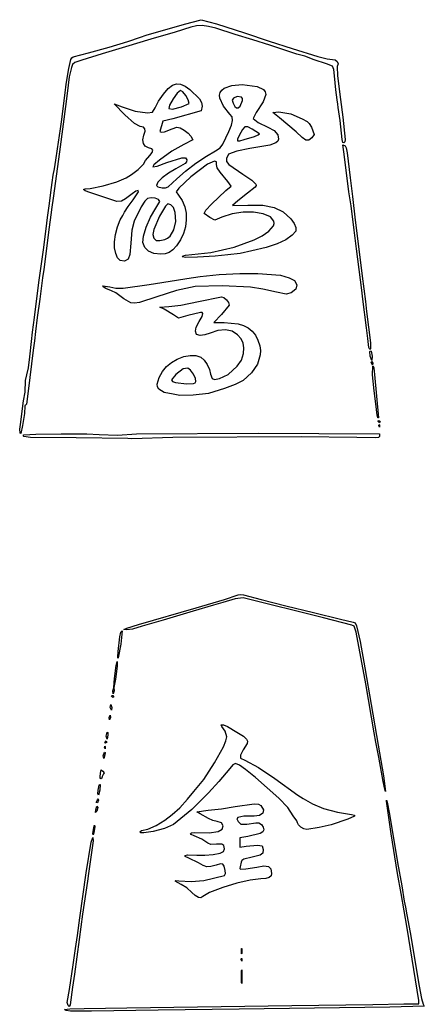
# Model space of a CAD drawing. Extents: x 118 to 1734, y 127 to 2403.
# Drawn here: x 149 to 407, y 1390 to 2021 of the extents above; entities that cross this region are included whole.
import ezdxf

# ---------------------------------------------------------------- set-up
doc = ezdxf.new("R2010")
doc.units = 0
doc.layers.get('0').update_dxf_attribs({"linetype": 'CONTINUOUS'})

msp = doc.modelspace()

# ---------------------------------------------------------------- linework, layer by layer
at = {"color": 7}
for points in [[(149.358435, 1760.625), (149.92524, 1765.125), (150.985042, 1773.8397), (151.748865, 1778.795925), (152.661633, 1784.295263), (153.044138, 1791.6387), (153.79365, 1795.177575), (154.935195, 1799.78895), (155.758065, 1806.75), (156.797445, 1816.5), (157.520392, 1822.5), (158.651842, 1831.875), (161.004998, 1850.625), (161.682105, 1855.5), (163.239923, 1866), (164.580173, 1876.395263), (165.330668, 1881.678263), (166.112295, 1888.158), (166.945042, 1895.377583), (168.365025, 1904.25), (169.213605, 1911.375), (169.94295, 1917.725948), (170.642325, 1922.278035), (171.363285, 1926.427087), (172.207013, 1931.971912), (173.26773, 1939.096912), (175.22751, 1951.875), (175.886655, 1956.375), (178.171575, 1974.75), (178.878045, 1980.375), (180.541043, 1990.270283), (181.886458, 1995.920697), (182.546778, 1997.098626), (183.360563, 1997.59872), (193.125, 2000.188388), (206.25, 2003.856908), (218.25, 2007.441172), (226.154528, 2010.092445), (229.904528, 2011.39836), (254.25, 2018.548125), (264.916988, 2021.227395), (274.666988, 2018.7141), (292.5, 2012.99334), (308.25, 2007.704633), (322.875, 2002.899772), (339.255067, 1997.89986), (344.992633, 1996.3767), (348.423713, 1995.942878), (350.251357, 1995.786531), (351.538244, 1994.769647), (352.048177, 1993.228487), (351.544958, 1991.499315), (351.715793, 1985.4912), (353.59284, 1970.616885), (355.03383, 1959.375), (356.57826, 1944.954997), (356.362736, 1943.667181), (355.7115, 1942.91604), (354.971018, 1943.23006), (354.68907, 1944.961035), (353.325608, 1957.125), (352.165928, 1965.375), (351.7923, 1967.625), (351.371175, 1970.25), (350.631787, 1976.625), (349.798553, 1985.625), (349.247997, 1989.615592), (348.46671, 1991.837655), (344.573062, 1993.263075), (336.91872, 1995.86292), (330.831232, 1998), (325.787512, 1999.433288), (308.625, 2005.094617), (297.75, 2008.41399), (286.5, 2011.937647), (274.125, 2015.824102), (269.504555, 2017.041564), (265.464652, 2017.548697), (261.817422, 2017.353114), (258.375, 2016.462428), (248.25, 2013.381397), (232.875, 2008.872675), (216.75, 2004.036443), (201.75, 1999.494075), (188.8125, 1995.644775), (184.317376, 1994.107547), (183, 1992.784395), (182.32014, 1990.8375), (180.873626, 1984.96373), (179.558738, 1974.375), (178.502573, 1966.125), (176.976443, 1954.875), (174.726405, 1937.25), (170.554185, 1907.625), (169.841903, 1902), (169.181415, 1897.125), (168.01155, 1889.25), (164.62086, 1862.25), (163.886332, 1857), (162.009915, 1843.5), (160.486755, 1831.875), (159.35793, 1822.875), (158.61567, 1816.875), (157.917788, 1810.875), (155.653613, 1793.625), (153.750525, 1778.0625), (153.516837, 1776.605859), (152.955735, 1776), (152.516636, 1775.802844), (152.576273, 1775.328825), (152.244735, 1770.72225), (151.130145, 1763.0874), (149.975767, 1758.016041), (149.483372, 1758.198428), (149.358435, 1760.625)], [(213.19398, 1868.114243), (211.599276, 1869.838269), (210.419765, 1872.571165), (209.738894, 1876.034978), (209.640112, 1879.951755), (210.285362, 1884.536447), (211.578108, 1889.511917), (213.216886, 1893.913837), (214.90023, 1896.777877), (216, 1898.736555), (218.4375, 1902.44082), (221.625, 1906.595618), (223.758008, 1909.745768), (224.854316, 1911.69775), (224.660449, 1912.499355), (223.290568, 1912.119772), (220.858837, 1910.52819), (216.75, 1907.249632), (214.095315, 1905.869295), (211.143998, 1905.519849), (205.470315, 1907.48526), (193.955708, 1911.401107), (190.950385, 1912.386577), (189.978714, 1913.167716), (191.037874, 1913.702094), (194.125043, 1913.947283), (202.435051, 1915.496703), (211.125, 1918.09266), (217.125, 1920.60102), (220.565469, 1922.695981), (224.648872, 1926.008894), (228.065732, 1929.373865), (229.506578, 1931.625), (232.08648, 1934.872357), (233.732142, 1936.780733), (234.171407, 1938.192423), (233.393807, 1939.181719), (231.388875, 1939.822913), (229.262702, 1940.733635), (228.039795, 1942.444031), (227.752275, 1944.866215), (228.432262, 1947.9123), (229.137237, 1950.373743), (229.058136, 1951.934599), (228.080809, 1952.863942), (226.091108, 1953.430845), (222.420478, 1955.289275), (216.283118, 1960.703655), (209.54775, 1967.797748), (214.62882, 1965.895132), (222.770928, 1963.007227), (230.68857, 1962), (233.784398, 1962.447772), (235.454678, 1965.269265), (237.743943, 1969.558153), (240.784974, 1973.93995), (243.937485, 1977.58486), (246.561187, 1979.663085), (249.180572, 1980.47138), (251.779074, 1980.300637), (254.561787, 1979.098534), (257.733802, 1976.812748), (263.787727, 1970.887591), (265.100591, 1968.52424), (265.5, 1966.248495), (264.888217, 1963.210425), (246.90441, 1958.294985), (240.504045, 1956.654413), (238.5, 1950.23496), (239.387902, 1949.796481), (241.51924, 1950.010386), (246.318023, 1951.768703), (249.328485, 1953), (251.428256, 1952.404182), (254.072361, 1950.919577), (256.574032, 1949.000454), (258.246503, 1947.101085), (259.618005, 1944.784373), (253.746502, 1941.895252), (246.071885, 1937.68631), (238.347413, 1932), (234.655869, 1928.858735), (234.07539, 1927.602075), (236.794069, 1928.169377), (243, 1930.5), (252.467348, 1933.398059), (254.915308, 1933.311372), (255.738518, 1932.1875), (255.517427, 1930.848145), (254.579412, 1929.683961), (248.740807, 1926.37662), (243.96503, 1923.611346), (239.929277, 1920.614761), (237.206289, 1917.873125), (236.368808, 1915.872697), (237.354921, 1914.831005), (240.082545, 1914.332917), (242.170855, 1914.274978), (243.852056, 1914.857061), (249.457545, 1920.056288), (254.860516, 1924.934209), (261.443086, 1930.019378), (268.160269, 1934.555804), (273.96708, 1937.787503), (277.011552, 1939.674651), (278.667172, 1942.110248), (282.387592, 1950.130013), (284.168351, 1954.222903), (284.872964, 1957.18602), (284.527411, 1959.393457), (283.15767, 1961.21931), (279.105473, 1966.21965), (276.754642, 1971.354405), (276.594763, 1973.290354), (277.024701, 1975.004075), (278.026262, 1976.484504), (279.58125, 1977.720577), (284.27873, 1979.415391), (290.971583, 1980), (300.44955, 1978.82106), (304.6543, 1976.784735), (305.669748, 1975.38353), (305.957462, 1973.649165), (304.340334, 1968.947561), (299.784218, 1962.213135), (297.909218, 1958.43255), (301.086114, 1955.877144), (307.412145, 1952.914882), (311.414428, 1950.725904), (313.766825, 1947.977176), (314.20805, 1945.186768), (313.630322, 1943.937831), (312.47682, 1942.87275), (308.492735, 1941.487369), (295.875, 1939.43304), (287.504617, 1937.632082), (282.261083, 1935.619995), (280.909747, 1932.99642), (280.946155, 1931.089795), (282.389297, 1929.08555), (291.437723, 1922.9268), (297.138147, 1919.140445), (299.713732, 1916.72043), (299.850398, 1915.688165), (299.255288, 1914.665555), (294.312457, 1911), (288.198337, 1906.095098), (284.852145, 1903.065195), (294.518362, 1903.366365), (304.086184, 1903.173181), (311.408194, 1901.770001), (317.149471, 1898.941373), (321.975098, 1894.471845), (324.028121, 1891.565182), (325.18056, 1888.997048), (325.113582, 1886.631332), (322.783335, 1884.114292), (318.704386, 1881.216812), (313.345372, 1878.707125), (306.283542, 1876.422038), (297.096143, 1874.198355), (289.768057, 1872.437737), (281.890177, 1871.581343), (273.737797, 1870.872652), (262.582035, 1870.10037), (255.032907, 1869.896671), (252.75, 1870.41651), (253.355859, 1871.036536), (254.8125, 1871.3568), (271.013063, 1873.106544), (285.949064, 1876.452709), (298.613582, 1881.103547), (303.779372, 1883.827048), (307.999695, 1886.767313), (310.864324, 1890.088775), (311.332015, 1891.654532), (311.164885, 1893.132518), (308.950952, 1895.751823), (304.272097, 1897.79997), (298.255665, 1898.825394), (291.504922, 1898.758427), (284.582446, 1897.64753), (278.050815, 1895.541165), (273.550905, 1893.647175), (270.286485, 1895.378947), (266.667368, 1898.035035), (267.877443, 1900.071805), (271.328753, 1903.948147), (280.522432, 1912.569533), (283.855462, 1915.264073), (281.770927, 1918.414012), (277.045462, 1924.34448), (275.036315, 1926.970374), (274.69737, 1929.1875), (274.624865, 1930.860231), (273.349762, 1931.25), (268.792163, 1929.291105), (258.360194, 1921.2076), (250.64955, 1914.05253), (248.9241, 1911.708083), (250.484093, 1909.72488), (252.771527, 1906.16319), (254.347035, 1902.268163), (255.214855, 1898.13787), (255.379222, 1893.87038), (254.844376, 1889.563763), (253.614553, 1885.316088), (251.69399, 1881.225426), (249.086925, 1877.389845), (246.756424, 1874.857076), (244.449932, 1873.193782), (241.965141, 1872.291642), (239.099745, 1872.04233), (234.740941, 1872.600259), (231.294559, 1874.081344), (228.916786, 1876.384111), (227.76381, 1879.40709), (228.12569, 1883.600214), (229.864057, 1889.312629), (232.602175, 1895.539539), (235.963313, 1901.276153), (238.5, 1905.705533), (237.678684, 1906.886966), (235.659289, 1907.692676), (233.108646, 1907.965316), (230.693588, 1907.54754), (228.967758, 1905.852165), (226.648129, 1902.309203), (222.251805, 1893.136313), (220.722111, 1887.271527), (219.98832, 1879.125), (219.390045, 1871.890366), (218.409877, 1868.8125), (215.945667, 1867.570906), (213.19398, 1868.114243)], [(252.295995, 1965.780135), (257.25, 1967.994848), (256.60691, 1970.294108), (255.071075, 1973.019665), (253.232644, 1975.296596), (251.681768, 1976.249978), (249.633604, 1974.598608), (246.921458, 1970.885349), (244.739557, 1966.971377), (244.282133, 1964.717865), (246.662528, 1964.354077), (252.295995, 1965.780135)], [(289.597868, 1966.379572), (291.156095, 1969.785196), (291.114798, 1971.2598), (290.45247, 1972.087425), (287.686884, 1972.434428), (285.456383, 1971.349245), (284.697143, 1970.028878), (285.200047, 1968.161745), (286.264571, 1966.169329), (287.293373, 1965.232074), (288.374968, 1965.314112), (289.597868, 1966.379572)], [(325.25082, 1950.027067), (314.84499, 1958.839702), (310.53249, 1962.1875), (314.360498, 1962.75), (322.047416, 1961.323195), (329.25, 1958.240272), (332.457323, 1956.512978), (333.663109, 1955.299443), (335.079266, 1952.925883), (336.75, 1948.17906), (335.4375, 1946.105243), (333.448005, 1944.727207), (331.581519, 1944.731135), (329.096354, 1946.402573), (325.25082, 1950.027067)], [(292.29732, 1945.050367), (298.71495, 1947.030525), (301.170824, 1947.925767), (302.034165, 1948.772505), (297.438578, 1951.717508), (294.534504, 1953.034695), (292.716469, 1953.050497), (291.173417, 1951.361053), (289.094295, 1947.5625), (288.018201, 1945.222376), (288.069976, 1944.120401), (289.434667, 1944.111442), (292.29732, 1945.050367)], [(371.656545, 1812.650625), (370.898122, 1818.474), (370.219845, 1825.125), (367.865932, 1843.5), (367.190325, 1849.125), (365.5584, 1862.25), (363.716625, 1875.375), (362.255093, 1887.375), (360.337725, 1902.75), (358.953652, 1911.75), (355.84395, 1935.743438), (355.162815, 1941.662812), (356.511427, 1941.094253), (357.238723, 1939.758825), (357.91693, 1936.498706), (359.66085, 1920.75), (361.184933, 1908.75), (363.02562, 1893.75), (365.56164, 1873.5), (367.478768, 1858.125), (369.44631, 1842), (370.147778, 1835.625), (372.736305, 1815.5454), (372.731638, 1811.742487), (372.269701, 1811.451652), (371.656545, 1812.650625)], [(241.689712, 1881.421245), (243.466017, 1882.194188), (245.051015, 1883.558877), (247.489741, 1887.659144), (248.691193, 1892.913345), (248.340675, 1898.512778), (247.219358, 1901.880745), (245.51556, 1903.558575), (243.651602, 1904.139923), (242.06499, 1902.732345), (238.408875, 1896.225502), (234.723398, 1887.675727), (234.123606, 1884.536466), (234.640631, 1882.162913), (236.14319, 1880.798082), (238.5, 1880.684985), (241.689712, 1881.421245)], [(220.128772, 1841.054475), (215.571246, 1843.552444), (210.42108, 1847.406375), (207.79608, 1848.781425), (204.063848, 1850.194219), (202.503682, 1851.241526), (202.203285, 1851.923025), (206.625, 1851.317925), (210.606045, 1850.52504), (215.122931, 1850.458434), (231.75, 1852.875), (249.16875, 1855.5), (255.7008, 1856.560125), (264.202359, 1857.965763), (276.305077, 1859.094075), (289.421896, 1859.760912), (300.96576, 1859.782125), (315.375, 1858.6278), (320.81553, 1857.053775), (324.361054, 1855.229641), (325.817188, 1852.629694), (325.102136, 1849.847918), (322.134105, 1847.4783), (318.927665, 1846.625888), (312.929565, 1847.836725), (304.232803, 1849.779418), (296.308349, 1851.013397), (278.255812, 1851.88275), (260.94321, 1851.418425), (249.078006, 1848.970509), (236.625, 1844.98815), (225.600428, 1841.399737), (222.399574, 1840.876345), (220.128772, 1841.054475)], [(251.25, 1782.215325), (247.125, 1782.9717), (241.318714, 1784.098745), (237.938887, 1786.158872), (237.131278, 1787.571046), (236.897143, 1789.255138), (238.105103, 1793.4906), (240.27019, 1797.323498), (242.837485, 1800.488119), (245.919939, 1803.099942), (249.630502, 1805.27445), (253.798026, 1806.905306), (257.778078, 1807.651856), (261.431619, 1807.503216), (264.619613, 1806.4485), (266.675408, 1804.658074), (268.654467, 1801.7988), (270.146864, 1798.587513), (270.742673, 1795.74105), (271.888605, 1792.968525), (273.421592, 1792.204472), (276.449175, 1792.859775), (282.152701, 1795.587619), (287.840843, 1800.80835), (290.593923, 1804.529625), (291.792968, 1808.906325), (292.102308, 1812.53841), (291.642889, 1815.503447), (290.304681, 1818.144217), (287.977658, 1820.8035), (284.51387, 1823.051002), (280.264515, 1823.976825), (275.497992, 1823.565642), (270.4827, 1821.802125), (267.223583, 1820.646872), (264.227287, 1820.389875), (261.791357, 1820.964975), (261.14457, 1823.001), (261.570626, 1825.695741), (263.65887, 1829.1975), (265.53572, 1832.308988), (265.94247, 1834.21965), (265.525906, 1834.941653), (264.403871, 1835.053041), (256.269083, 1832.94765), (250.413165, 1831.308075), (247.269083, 1833.5658), (241.3125, 1836.998475), (238.5, 1838.449125), (244.3125, 1838.80245), (251.874037, 1839.610031), (263.082323, 1841.940075), (277.753778, 1845), (279.268524, 1844.418534), (280.905025, 1842.998831), (282.213706, 1841.227931), (282.74499, 1839.592875), (277.8168, 1833.614175), (272.893613, 1828.603425), (279.509985, 1828.571925), (288.38705, 1827.729052), (291.904581, 1826.664064), (294.872515, 1825.127663), (297.339156, 1823.088063), (299.352807, 1820.51348), (300.961771, 1817.372129), (302.214353, 1813.632225), (302.652037, 1810.831699), (302.520042, 1807.919037), (300.674452, 1802.018775), (296.932447, 1796.454382), (291.548895, 1791.7488), (286.482147, 1789.160728), (279.75, 1786.634025), (269.625, 1783.394325), (259.745642, 1782.260869), (251.25, 1782.215175)], [(372.410107, 1807.20165), (372.267578, 1810.04145), (372.549958, 1810.628941), (373.025505, 1810.437525), (373.821245, 1807.168331), (373.61745, 1804.5), (372.410107, 1807.20165)], [(261.356378, 1790.94135), (261.141638, 1793.044536), (259.891138, 1795.764328), (258.122944, 1798.2136), (256.355122, 1799.505225), (253.312387, 1799.149575), (248.749222, 1795.528472), (246, 1792.10025), (246.631272, 1791.122503), (248.475057, 1790.362669), (255.49998, 1789.5765), (260.069483, 1789.699237), (260.935705, 1790.136666), (261.356378, 1790.94135)], [(373.228777, 1802.625), (373.137288, 1803.419531), (373.523535, 1803.75), (374.25, 1802.625), (373.955242, 1801.5), (373.228777, 1802.625)], [(377.032627, 1769.625), (376.107405, 1776.75), (374.96745, 1785), (373.866659, 1795.206225), (374.109112, 1800.75), (374.796157, 1799.8125), (375.234082, 1795.5), (377.805502, 1767.876525), (377.462558, 1767.873881), (377.032627, 1769.625)], [(377.625, 1765.5), (377.530948, 1766.029687), (377.955735, 1766.25), (378.75, 1765.5), (378.419265, 1764.75), (377.625, 1765.5)], [(378.059213, 1762.939275), (378.209492, 1763.717859), (378.512333, 1763.392425), (378.453158, 1761.9549), (378.059242, 1762.939275)], [(218.25, 1754.719575), (185.281605, 1755.2088), (156.135735, 1755.406181), (151.89092, 1756.002368), (151.464587, 1756.474466), (151.831462, 1757.081475), (159.546696, 1757.569805), (175.792016, 1757.780962), (192.067497, 1757.684883), (199.873215, 1757.2515), (211.640932, 1756.935281), (223.686225, 1757.740125), (301.224113, 1758.105103), (378.530303, 1757.719875), (378.461003, 1756.078725), (377.792947, 1755.431434), (375.789542, 1755.131634), (363.930848, 1755.393075), (328.50003, 1755.8448), (246.832847, 1755.308963), (220.68753, 1754.650275), (218.25003, 1754.720025)], [(380.725328, 1536.472125), (377.937307, 1552.019625), (376.165995, 1561.394625), (375.066082, 1567.5), (369.723682, 1598.625), (363.638392, 1631.596434), (362.299321, 1635.374183), (360.833798, 1635.98415), (342.75, 1640.545425), (291.564382, 1653.325725), (286.60949, 1652.652394), (278.625, 1650.410475), (272.625, 1648.60395), (259.80786, 1644.791475), (240.68286, 1639.129125), (227.25, 1635.30405), (221.133705, 1633.3785), (217.383705, 1632.91995), (215.625, 1633.2129), (217.5, 1634.0232), (225, 1636.416825), (261.75, 1647.077325), (279.75, 1652.3814), (288.43338, 1655.3205), (289.744905, 1655.557725), (291.80838, 1655.1798), (303, 1652.262525), (318.75, 1648.2747), (336.375, 1643.97945), (353.625, 1639.698975), (361.589655, 1637.872875), (362.828599, 1637.351058), (363.871802, 1635.438769), (366.029985, 1625.625), (369.071227, 1608.75), (373.20108, 1585.5), (377.64627, 1559.625), (380.99724, 1540.136925), (382.33368, 1530.10905), (381.775145, 1531.549284), (380.725328, 1536.472125)], [(211.92942, 1619.25), (213.065914, 1628.614884), (213.78483, 1631.534399), (214.439085, 1632.41265), (213.63675, 1623.965025), (211.937363, 1615.081837), (211.795656, 1614.95238), (211.752124, 1615.617806), (211.92942, 1619.25)], [(209.70747, 1602), (210.724545, 1610.25), (211.34646, 1612.875), (211.377135, 1609.875), (210.360052, 1601.625), (209.312295, 1596.375), (209.707463, 1602)], [(207.75, 1590.79425), (207.970312, 1591.21905), (208.5, 1591.125), (209.25, 1590.33075), (208.5, 1590), (207.75, 1590.79425)], [(208.5, 1594.125), (209.145998, 1596), (209.433562, 1594.125), (208.787565, 1592.25), (208.5, 1594.125)], [(207, 1583.625), (207.287565, 1585.5), (207.933562, 1583.625), (207.645998, 1581.75), (207, 1583.625)], [(206.25, 1577.25), (206.929785, 1578.75), (207.217313, 1577.25), (206.537528, 1575.75), (206.25, 1577.25)], [(225.75, 1504.46295), (226.848788, 1505.25), (230.842128, 1506.147076), (236.098984, 1508.488941), (241.612295, 1511.751547), (246.375, 1515.41085), (251.25, 1519.773375), (256.125, 1525.1331), (260.25, 1529.99145), (266.54857, 1537.82363), (273.432062, 1548.373163), (278.974523, 1558.444008), (280.641007, 1562.30116), (281.25, 1564.840125), (280.228192, 1568.516578), (277.94019, 1571.3967), (277.678102, 1572.4281), (279.042709, 1572.466023), (281.544762, 1571.547872), (287.65209, 1567.893225), (291.790155, 1565.25), (293.653058, 1563.4374), (294.275671, 1562.037224), (294.190527, 1560.590691), (291.618098, 1556.625), (289.87974, 1553.18385), (290.009752, 1551.35055), (292.72245, 1549.9731), (301.453927, 1545.4098), (311.854717, 1538.30175), (326.517075, 1527.7758), (329.892075, 1525.6653), (335.661806, 1522.159425), (342.843885, 1519.175325), (351.734349, 1516.996444), (360.645953, 1515.49515), (362.425487, 1515.088059), (362.57003, 1514.354944), (358.33332, 1512.41565), (347.625, 1508.95065), (340.107306, 1507.107347), (332.045347, 1505.834925), (330.230258, 1506.250385), (328.33917, 1507.356075), (326.852334, 1508.790771), (326.25, 1510.19325), (325.6875, 1511.375025), (323.477835, 1514.703525), (319.992107, 1519.959722), (314.285505, 1525.808625), (299.560583, 1539), (293.139817, 1544.0625), (289.189266, 1546.843359), (286.680817, 1548), (285.034138, 1547.143744), (283.10289, 1544.8125), (276.01335, 1536.375), (269.572627, 1529.25), (258.805366, 1518.628453), (247.30191, 1509.1377), (241.448208, 1506.576966), (234.315985, 1504.5996), (228.288747, 1503.722597), (226.434343, 1503.858292), (225.75, 1504.46295)], [(204.375, 1565.25915), (204.9375, 1567.937475), (205.334766, 1567.650103), (205.5, 1566.169275), (204.9375, 1563.490875), (204.375, 1565.25915)], [(203.309213, 1558.1877), (203.459492, 1558.966284), (203.762333, 1558.64085), (203.703158, 1557.203325), (203.309242, 1558.1877)], [(203.625, 1561.5), (204.419265, 1562.25), (204.75, 1561.5), (203.955735, 1560.75), (203.530948, 1560.970313), (203.625, 1561.5)], [(202.5, 1552.705725), (203.28006, 1555.1436), (203.732256, 1554.963309), (203.549557, 1553.50035), (202.765911, 1551.14385), (202.5, 1552.705725)], [(200.527283, 1539.9375), (200.989763, 1542.99105), (201.186049, 1543.973447), (202.305802, 1543.05105), (203.096376, 1541.974575), (202.680802, 1541.43495), (201.75, 1539.687225), (201.503993, 1538.671969), (200.912528, 1538.2497), (200.429722, 1538.713763), (200.527283, 1539.9372)], [(199.220505, 1530.937125), (199.869524, 1534.105256), (200.173813, 1534.584994), (200.504475, 1534.43715), (200.401958, 1530.845859), (199.412363, 1527.749625), (199.073768, 1528.681312), (199.220505, 1530.937125)], [(181.6875, 1390.351725), (178.906641, 1390.720603), (177.75, 1391.289225), (181.257577, 1391.808178), (190.3125, 1392.023775), (217.5, 1392.38865), (322.5, 1393.91445), (374.25, 1394.59755), (393.9375, 1394.94705), (403.5, 1395), (403.5, 1397.1465), (396.027705, 1443.0927), (392.235322, 1465.125), (389.992882, 1477.875), (385.781865, 1503.154425), (382.837598, 1523.962875), (382.889299, 1524.584101), (383.241098, 1523.311956), (384.725948, 1515.736247), (389.987393, 1485), (392.57643, 1470), (394.206675, 1460.25), (394.917765, 1456.445175), (395.908012, 1451.570175), (397.864185, 1440.375), (403.590525, 1406.25), (405.121579, 1398.255572), (406.310835, 1394.766375), (406.885147, 1393.516425), (384.931875, 1392.80625), (289.125, 1391.620575), (237.375, 1390.846875), (195, 1390.27425), (181.6875, 1390.351725)], [(197.70429, 1518.358125), (198.314243, 1520.716753), (198.980835, 1519.980225), (198.357172, 1517.5104), (197.542135, 1516.695075), (197.70429, 1518.358125)], [(198.011482, 1523.01825), (198.75, 1524.75), (199.350503, 1525.451812), (199.488518, 1524.60675), (198.75, 1522.875), (198.011482, 1523.01825)], [(258.90261, 1465.87965), (255.695629, 1468.779956), (252.088867, 1470.854625), (248.355606, 1473.0777), (248.708233, 1473.5472), (250.6875, 1473.328875), (258.439004, 1472.896434), (266.625, 1473.412875), (279.69297, 1476.71475), (280.253062, 1477.795894), (280.122113, 1479.8766), (279.496777, 1482.532221), (278.626731, 1483.813613), (277.092493, 1483.971973), (274.474582, 1483.2585), (271.071802, 1482.310765), (268.549907, 1482.168262), (266.177881, 1482.922329), (263.22471, 1484.6643), (257.046893, 1487.7612), (254.598502, 1488.7929), (254.740406, 1489.436443), (256.088945, 1489.793034), (262.125, 1489.614675), (267.14311, 1489.520927), (272.484217, 1489.987669), (276.895023, 1490.844757), (279.122228, 1491.92205), (279.710434, 1493.700394), (279.302092, 1495.794525), (278.100599, 1496.644341), (274.57233, 1496.514225), (270.970678, 1496.403694), (269.171063, 1497.186075), (265.350995, 1499.741034), (260.335643, 1501.862475), (258.559015, 1502.62323), (257.993756, 1503.351938), (258.629593, 1503.867457), (260.45625, 1503.98865), (269.903319, 1503.838059), (275.711543, 1504.528575), (278.182688, 1506.139098), (278.84759, 1508.237653), (277.780904, 1510.0901), (275.057287, 1510.9623), (272.389567, 1511.603503), (269.56362, 1513.005375), (264.188393, 1515.79755), (262.099155, 1517.20815), (269.41077, 1518.285), (277.821217, 1519.036687), (286.5, 1520.4969), (298.698099, 1522.296797), (301.356064, 1522.048356), (302.923177, 1521.0768), (304.48604, 1518.506491), (304.128031, 1516.262363), (302.093627, 1514.730302), (298.627305, 1514.2962), (291.996742, 1514.296613), (288.10839, 1513.582875), (287.543328, 1512.670969), (288.427957, 1510.89945), (290.173391, 1509.225619), (293.944568, 1509.360675), (299.65746, 1510.22295), (301.500292, 1510.069638), (303.223658, 1509.018169), (304.423082, 1507.433365), (304.694093, 1505.68005), (304.085729, 1504.343364), (302.527697, 1503.335859), (294.5625, 1501.479075), (289.5, 1500.580125), (289.5, 1497.594675), (289.5, 1494.609225), (293.4375, 1495.21845), (300.75, 1495.851375), (303.718989, 1495.522059), (304.351387, 1493.1696), (304.175906, 1490.788566), (302.476387, 1489.63755), (297.375, 1488.34875), (292.122308, 1486.974019), (290.725958, 1486.082712), (290.239762, 1485.096525), (289.75557, 1482.104475), (289.557881, 1481.102282), (289.875541, 1480.630041), (293.328307, 1480.8174), (300.375, 1482.007575), (304.761419, 1482.712684), (307.659456, 1482.326353), (309.259015, 1480.766408), (309.75, 1477.950675), (309.371489, 1476.366755), (308.166622, 1475.295863), (306.031394, 1474.685658), (302.861805, 1474.4838), (296.137016, 1473.753889), (287.614121, 1471.833103), (278.557183, 1469.059046), (270.230265, 1465.769325), (265.873508, 1463.2476), (264.727167, 1462.444206), (263.061638, 1462.660997), (261.05932, 1463.829102), (258.90261, 1465.87965)], [(195.913492, 1503.375), (196.5, 1507.125), (196.981396, 1508.701959), (197.086508, 1507.5), (196.5, 1503.75), (196.026189, 1502.570756), (195.913492, 1503.375)], [(180.188115, 1393.963875), (179.597475, 1395.8475), (181.043647, 1404.00855), (183.373845, 1419.75), (184.85454, 1430.25), (185.992373, 1438.5), (187.52859, 1449.75), (191.640787, 1478.25), (194.697878, 1497.9375), (195.797175, 1500.75), (196.108553, 1498.6875), (193.018245, 1477.875), (192.41874, 1473), (189.368603, 1452), (187.118137, 1435.875), (184.100662, 1413.75), (182.978528, 1405.5), (181.319613, 1394.229141), (180.804322, 1393.201975), (180.188115, 1393.963875)], [(290.439135, 1428.375), (290.528707, 1430.110762), (290.76531, 1430.071275), (290.78046, 1427.071275), (290.545655, 1426.754512), (290.43915, 1428.375)], [(290.309213, 1423.187475), (290.459492, 1423.966059), (290.762333, 1423.640625), (290.703158, 1422.2031), (290.309242, 1423.187475)], [(290.520375, 1412.25), (290.60289, 1416.235547), (290.692209, 1416.633545), (290.80128, 1415.8125), (290.80128, 1408.6875), (290.692209, 1407.866455), (290.60289, 1408.264453), (290.520375, 1412.25)]]:
    msp.add_lwpolyline(points, close=True, dxfattribs=at)

doc.saveas('drawing.dxf')
